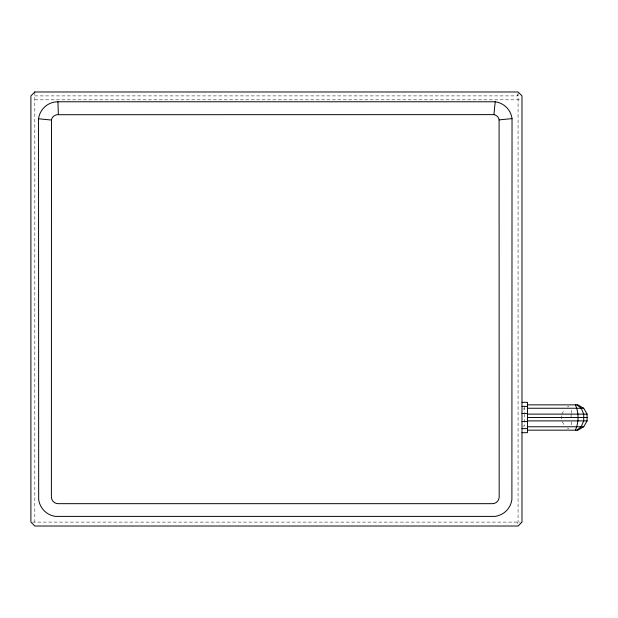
<?xml version="1.0" encoding="UTF-8"?>
<svg xmlns="http://www.w3.org/2000/svg" width="618" height="618" viewBox="0 0 618 618"><rect width="100%" height="100%" fill="white"/><g stroke="black" fill="none" stroke-linecap="round" stroke-linejoin="round"><path stroke-width="0.46" stroke-dasharray="3.09 2.32" d="M571.194 413.28L571.843 409.085M561.801 414.122L564.342 409.719M567.394 406.976L568.861 406.134M34.817 95.898L518.069 95.898M34.817 99.815L520.418 99.815M522.874 408.977L524.643 408.977M522.874 426.041L524.643 426.041L524.643 414.384M32.468 522.102L520.418 522.102M567.394 428.035L568.861 428.884M562.225 421.63L564.342 425.3M571.194 421.739L571.843 425.926M571.063 414.122L571.063 419.205M561.801 415.814L561.801 419.205M524.643 406.636L524.643 412.585M518.069 92.77L518.069 522.102M517.73 94.33L517.73 95.898M517.776 522.102L517.776 523.67M34.817 91.982L34.817 522.102"/><path stroke-width="0.93" d="M493.921 114.631L494.361 114.716A6.682 6.682 0 0 1 499.089 119.444L499.174 496.965A6.705 6.705 0 0 1 492.461 503.67L58.1 503.67A6.705 6.705 0 0 1 51.394 496.965L51.479 119.606A6.682 6.682 0 0 1 57.057 114.716L493.921 114.631L495.188 101.769L57.93 101.769A19.567 19.567 0 0 0 38.532 118.78L38.671 499.522A19.598 19.598 0 0 0 55.543 516.393L495.026 516.393A19.598 19.598 0 0 0 511.897 499.522L512.036 118.617A19.567 19.567 0 0 0 495.188 101.769M575.358 430.159C578.942 422.426 578.942 412.592 575.358 404.86M527.463 430.159L577.838 430.159L583.709 426.768L587.1 420.897L587.1 414.122L583.709 408.251L577.838 404.86L527.463 404.86M576.934 430.159L581.229 426.768L583.709 420.897L583.709 414.122L581.229 408.251L576.934 404.86M499.174 119.884L512.036 118.617M521.986 402.333L527.463 402.333L527.463 432.685L521.986 432.685M521.986 406.397L527.463 406.397M527.463 408.251L583.709 408.251M521.986 413.442L527.463 413.442M527.463 414.122L587.1 414.122M527.463 417.505L587.1 417.505M527.463 420.897L587.1 420.897M521.986 421.576L527.463 421.576M527.463 426.768L583.709 426.768M521.986 428.622L527.463 428.622M38.532 118.78L51.394 120.046M57.93 101.769L58.355 114.631M34.817 91.982L30.9 95.898L30.9 522.102L34.817 526.018L518.069 526.018L521.986 522.102L521.986 95.898L518.069 91.982L34.817 91.982"/></g></svg>
